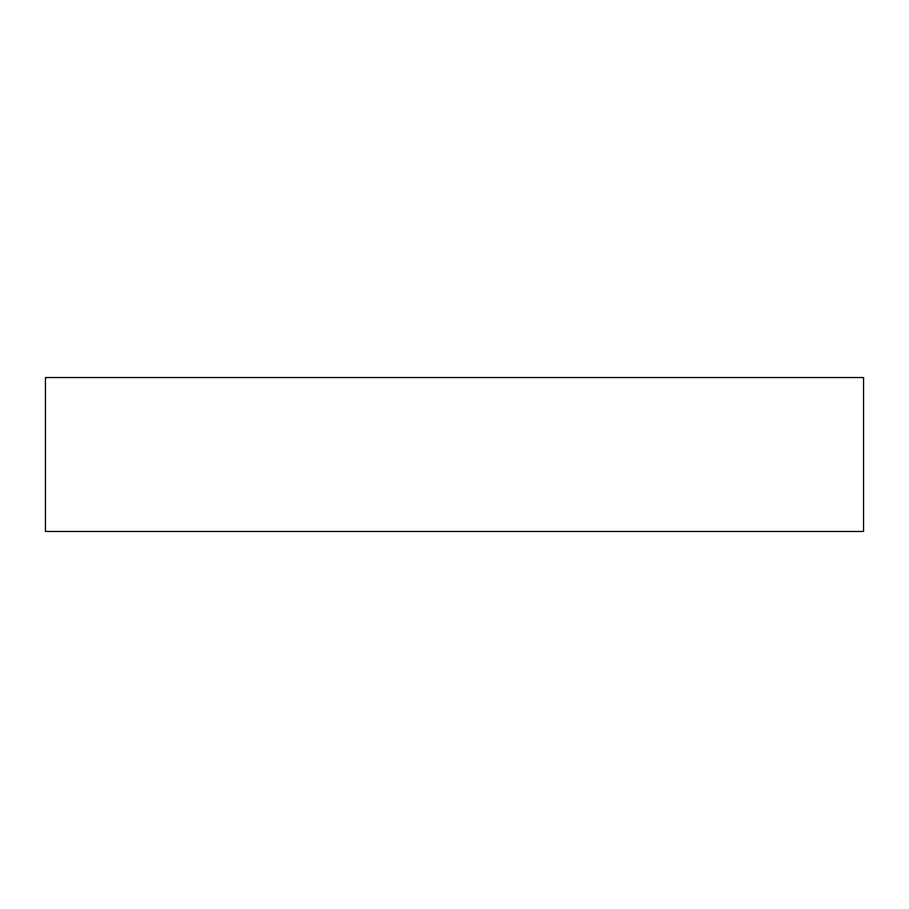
<?xml version="1.0" encoding="UTF-8"?>
<svg xmlns="http://www.w3.org/2000/svg" width="909" height="909" viewBox="0 0 909 909"><rect width="100%" height="100%" fill="white"/><g stroke="black" fill="none" stroke-linecap="round" stroke-linejoin="round"><path stroke-width="1.36" d="M863.55 377.53L45.45 377.53L45.45 531.47L863.55 531.47L863.55 377.53"/></g></svg>
